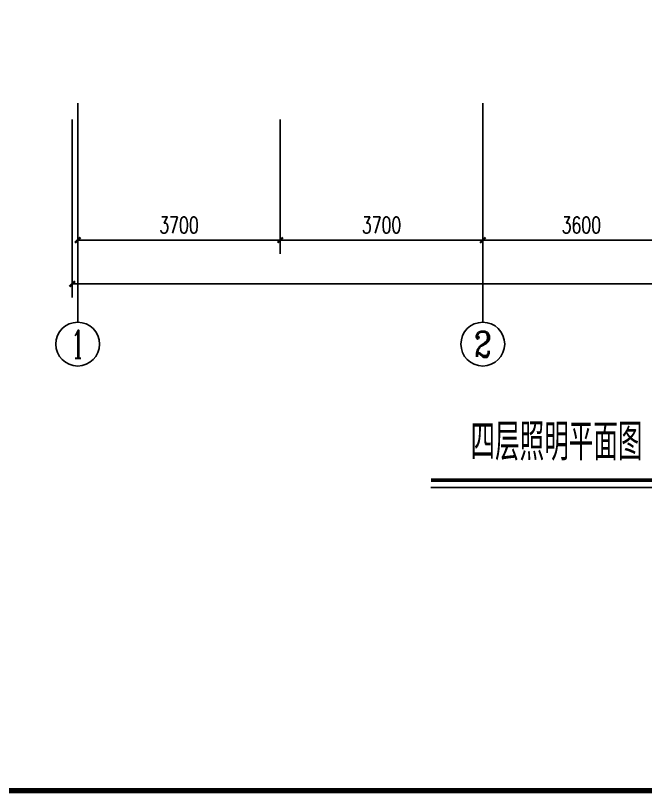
# Model space of a CAD drawing. Extents: x 6250600 to 6678662, y -692028 to -290561.
# Drawn here: x 6278376 to 6289883, y -556951 to -542747 of the extents above; entities that cross this region are included whole.
import ezdxf
from ezdxf.enums import TextEntityAlignment as Align

# ---------------------------------------------------------------- set-up
doc = ezdxf.new("R2010")
doc.units = 0
doc.header["$LTSCALE"] = 1000
doc.header["$MEASUREMENT"] = 0
doc.layers.get('0').update_dxf_attribs({"linetype": 'CONTINUOUS'})
doc.layers.get('Defpoints').update_dxf_attribs({"linetype": 'CONTINUOUS'})
for name, color, linetype in [('AXIS_TEXT', 7, 'CONTINUOUS'), ('PUB_TITLE', 4, 'CONTINUOUS'), ('图名', 15, 'CONTINUOUS'), ('建筑底图', 251, 'CONTINUOUS')]:
    doc.layers.add(name, color=color, linetype=linetype)
doc.styles.add('_TCH_AXIS', font='COMPLEX', dxfattribs={"bigfont": 'GBCBIG'})
doc.styles.add('_TCH_DIM_T3', font='SIMPLEX', dxfattribs={"width": 0.705882, "bigfont": 'GBCBIG'})
doc.styles.add('COMPLEX', font='COMPLEX')
doc.styles.add('sceie', font='sceie.shx', dxfattribs={"width": 0.7, "bigfont": 'sceic.shx'})
doc.dimstyles.new('_TCH_ARCH&&100', dxfattribs={"dimtxt": 297.5, "dimasz": 100, "dimexe": 250, "dimexo": 300, "dimgap": 126.25, "dimtad": 1, "dimdec": 0, "dimzin": 0, "dimdsep": 46, "dimtxsty": '_TCH_DIM_T3', "dimblk": 'ARCHTICK', "dimcen": 0.09, "dimclrt": 7, "dimazin": 2, "dimtfac": 1, "dimtdec": 0, "dimtix": 1, "dimtmove": 2, "dimatfit": 3, "dimfxl": 0, "dimtolj": 1, "dimtzin": 0, "dimarcsym": 0})

# ---------------------------------------------------------------- blocks, each defined once
blk = doc.blocks.new('_AXISO')
blk.add_circle((0, 0), 0.5)
at = {"layer": 'AXIS_TEXT', "style": 'COMPLEX', "width": 1.041667}
blk.add_attdef('A', text='', height=0.56, dxfattribs=at).set_placement((-0.25, -0.28), (0.25, -0.28), align=Align.FIT)
blk = doc.blocks.new('_ArchTick')
at = {"color": 0, "linetype": 'ByBlock', "const_width": 0.4}
blk.add_lwpolyline([(-0.5, -0.5), (0.5, 0.5)], dxfattribs=at)
blk = doc.blocks.new('*D171')
at = {"layer": 'Defpoints', "color": 0, "transparency": 16777216}
for p in [(6279412, -544347), (6301612, -544347), (6301612, -547647)]:
    blk.add_point(p, dxfattribs=at)
at = {"layer": '建筑底图', "color": 0, "lineweight": -2, "transparency": 16777216}
for p, q in [((6279412, -544647), (6279412, -547897)), ((6301612, -544647), (6301612, -547897)), ((6279412, -547647), (6301612, -547647))]:
    blk.add_line(p, q, dxfattribs=at)
at = {"layer": '建筑底图', "color": 0, "lineweight": -2, "transparency": 16777216, "xscale": 100, "yscale": 100, "zscale": 100, "rotation": 180}
blk.add_blockref('_ArchTick', (6279412, -547647), dxfattribs=at)
at = {"layer": '建筑底图', "color": 0, "lineweight": -2, "transparency": 16777216, "xscale": 100, "yscale": 100, "zscale": 100}
blk.add_blockref('_ArchTick', (6301612, -547647), dxfattribs=at)
at = {"layer": '建筑底图', "color": 7, "transparency": 16777216, "insert": (6290512, -547372), "char_height": 297.5, "attachment_point": 5, "style": '_TCH_DIM_T3'}
blk.add_mtext('\\A1;22200', dxfattribs=at)
blk = doc.blocks.new('*D172')
at = {"layer": 'Defpoints', "color": 0, "transparency": 16777216}
for p in [(6279512, -544347), (6283212, -544347), (6283212, -546847)]:
    blk.add_point(p, dxfattribs=at)
at = {"layer": '建筑底图', "color": 0, "lineweight": -2, "transparency": 16777216}
for p, q in [((6279512, -544647), (6279512, -547097)), ((6283212, -544647), (6283212, -547097)), ((6279512, -546847), (6283212, -546847))]:
    blk.add_line(p, q, dxfattribs=at)
at = {"layer": '建筑底图', "color": 0, "lineweight": -2, "transparency": 16777216, "xscale": 100, "yscale": 100, "zscale": 100, "rotation": 180}
blk.add_blockref('_ArchTick', (6279512, -546847), dxfattribs=at)
at = {"layer": '建筑底图', "color": 0, "lineweight": -2, "transparency": 16777216, "xscale": 100, "yscale": 100, "zscale": 100}
blk.add_blockref('_ArchTick', (6283212, -546847), dxfattribs=at)
at = {"layer": '建筑底图', "color": 7, "transparency": 16777216, "insert": (6281362, -546572), "char_height": 297.5, "attachment_point": 5, "style": '_TCH_DIM_T3'}
blk.add_mtext('\\A1;3700', dxfattribs=at)
blk = doc.blocks.new('*D173')
at = {"layer": 'Defpoints', "color": 0, "transparency": 16777216}
for p in [(6283212, -544347), (6286912, -544347), (6286912, -546847)]:
    blk.add_point(p, dxfattribs=at)
at = {"layer": '建筑底图', "color": 0, "lineweight": -2, "transparency": 16777216}
for p, q in [((6283212, -544647), (6283212, -547097)), ((6286912, -544647), (6286912, -547097)), ((6283212, -546847), (6286912, -546847))]:
    blk.add_line(p, q, dxfattribs=at)
at = {"layer": '建筑底图', "color": 0, "lineweight": -2, "transparency": 16777216, "xscale": 100, "yscale": 100, "zscale": 100, "rotation": 180}
blk.add_blockref('_ArchTick', (6283212, -546847), dxfattribs=at)
at = {"layer": '建筑底图', "color": 0, "lineweight": -2, "transparency": 16777216, "xscale": 100, "yscale": 100, "zscale": 100}
blk.add_blockref('_ArchTick', (6286912, -546847), dxfattribs=at)
at = {"layer": '建筑底图', "color": 7, "transparency": 16777216, "insert": (6285062, -546572), "char_height": 297.5, "attachment_point": 5, "style": '_TCH_DIM_T3'}
blk.add_mtext('\\A1;3700', dxfattribs=at)
blk = doc.blocks.new('*D174')
at = {"layer": 'Defpoints', "color": 0, "transparency": 16777216}
for p in [(6286912, -544347), (6290512, -544347), (6290512, -546847)]:
    blk.add_point(p, dxfattribs=at)
at = {"layer": '建筑底图', "color": 0, "lineweight": -2, "transparency": 16777216}
for p, q in [((6286912, -544647), (6286912, -547097)), ((6290512, -544647), (6290512, -547097)), ((6286912, -546847), (6290512, -546847))]:
    blk.add_line(p, q, dxfattribs=at)
at = {"layer": '建筑底图', "color": 0, "lineweight": -2, "transparency": 16777216, "xscale": 100, "yscale": 100, "zscale": 100, "rotation": 180}
blk.add_blockref('_ArchTick', (6286912, -546847), dxfattribs=at)
at = {"layer": '建筑底图', "color": 0, "lineweight": -2, "transparency": 16777216, "xscale": 100, "yscale": 100, "zscale": 100}
blk.add_blockref('_ArchTick', (6290512, -546847), dxfattribs=at)
at = {"layer": '建筑底图', "color": 7, "transparency": 16777216, "insert": (6288712, -546572), "char_height": 297.5, "attachment_point": 5, "style": '_TCH_DIM_T3'}
blk.add_mtext('\\A1;3600', dxfattribs=at)

msp = doc.modelspace()

# ---------------------------------------------------------------- linework, layer by layer
at = {"layer": 'PUB_TITLE', "color": 4, "const_width": 100}
msp.add_lwpolyline([(6263446.9, -556900.9), (6319346.9, -556900.9), (6319346.9, -516900.9), (6263446.9, -516900.9)], close=True, dxfattribs=at)
at = {"layer": '图名', "color": 3}
msp.add_line((6285963.1, -551364.1), (6290695.8, -551364.1), dxfattribs=at)
at = {"layer": '图名', "color": 3, "const_width": 70}
msp.add_lwpolyline([(6285963.1, -551230.9), (6290695.8, -551230.9)], dxfattribs=at)
at = {"layer": '建筑底图'}
for p, q in [((6279511.8, -544346.7), (6279511.8, -548346.7)), ((6286911.8, -544346.7), (6286911.8, -548346.7))]:
    msp.add_line(p, q, dxfattribs=at)

# ---------------------------------------------------------------- block references
ref = msp.add_blockref('_AXISO', (6279511.8, -548746.7), dxfattribs=dict(at, xscale=800, yscale=800, zscale=800))
ref.add_attrib('A', '1', dxfattribs={"layer": 'AXIS_TEXT', "color": 0, "height": 514.7, "style": '_TCH_AXIS'}).set_placement((6279401.5, -549004.1), (6279622.1, -549004.1), align=Align.FIT)
ref = msp.add_blockref('_AXISO', (6286911.8, -548746.7), dxfattribs=dict(at, xscale=800, yscale=800, zscale=800))
ref.add_attrib('A', '2', dxfattribs={"layer": 'AXIS_TEXT', "color": 0, "height": 465.9, "style": '_TCH_AXIS'}).set_placement((6286756.5, -548979.7), (6287067.1, -548979.7), align=Align.FIT)

# ---------------------------------------------------------------- texts
at = {"layer": '建筑底图', "color": 0, "style": 'sceie', "width": 0.7}
msp.add_text('四层照明平面图', height=675.18, dxfattribs=at).set_placement((6286686.7, -550870.1))

# ---------------------------------------------------------------- dimensions: what is measured, and where the dimension line sits
at = {"layer": '建筑底图'}
for p1, p2, distance, picture, middle in [((6279411.8, -544346.7), (6301611.8, -544346.7), -3300, '*D171', (6290511.8, -547371.7)), ((6279511.8, -544346.7), (6283211.8, -544346.7), -2500, '*D172', (6281361.8, -546571.7)), ((6283211.8, -544346.7), (6286911.8, -544346.7), -2500, '*D173', (6285061.8, -546571.7)), ((6286911.8, -544346.7), (6290511.8, -544346.7), -2500, '*D174', (6288711.8, -546571.7))]:
    dim = msp.add_aligned_dim(p1=p1, p2=p2, distance=distance, dimstyle='_TCH_ARCH&&100', dxfattribs=at)
    dim.commit()
    dim.dimension.update_dxf_attribs({"geometry": picture, "text_midpoint": middle})

doc.saveas('drawing.dxf')
